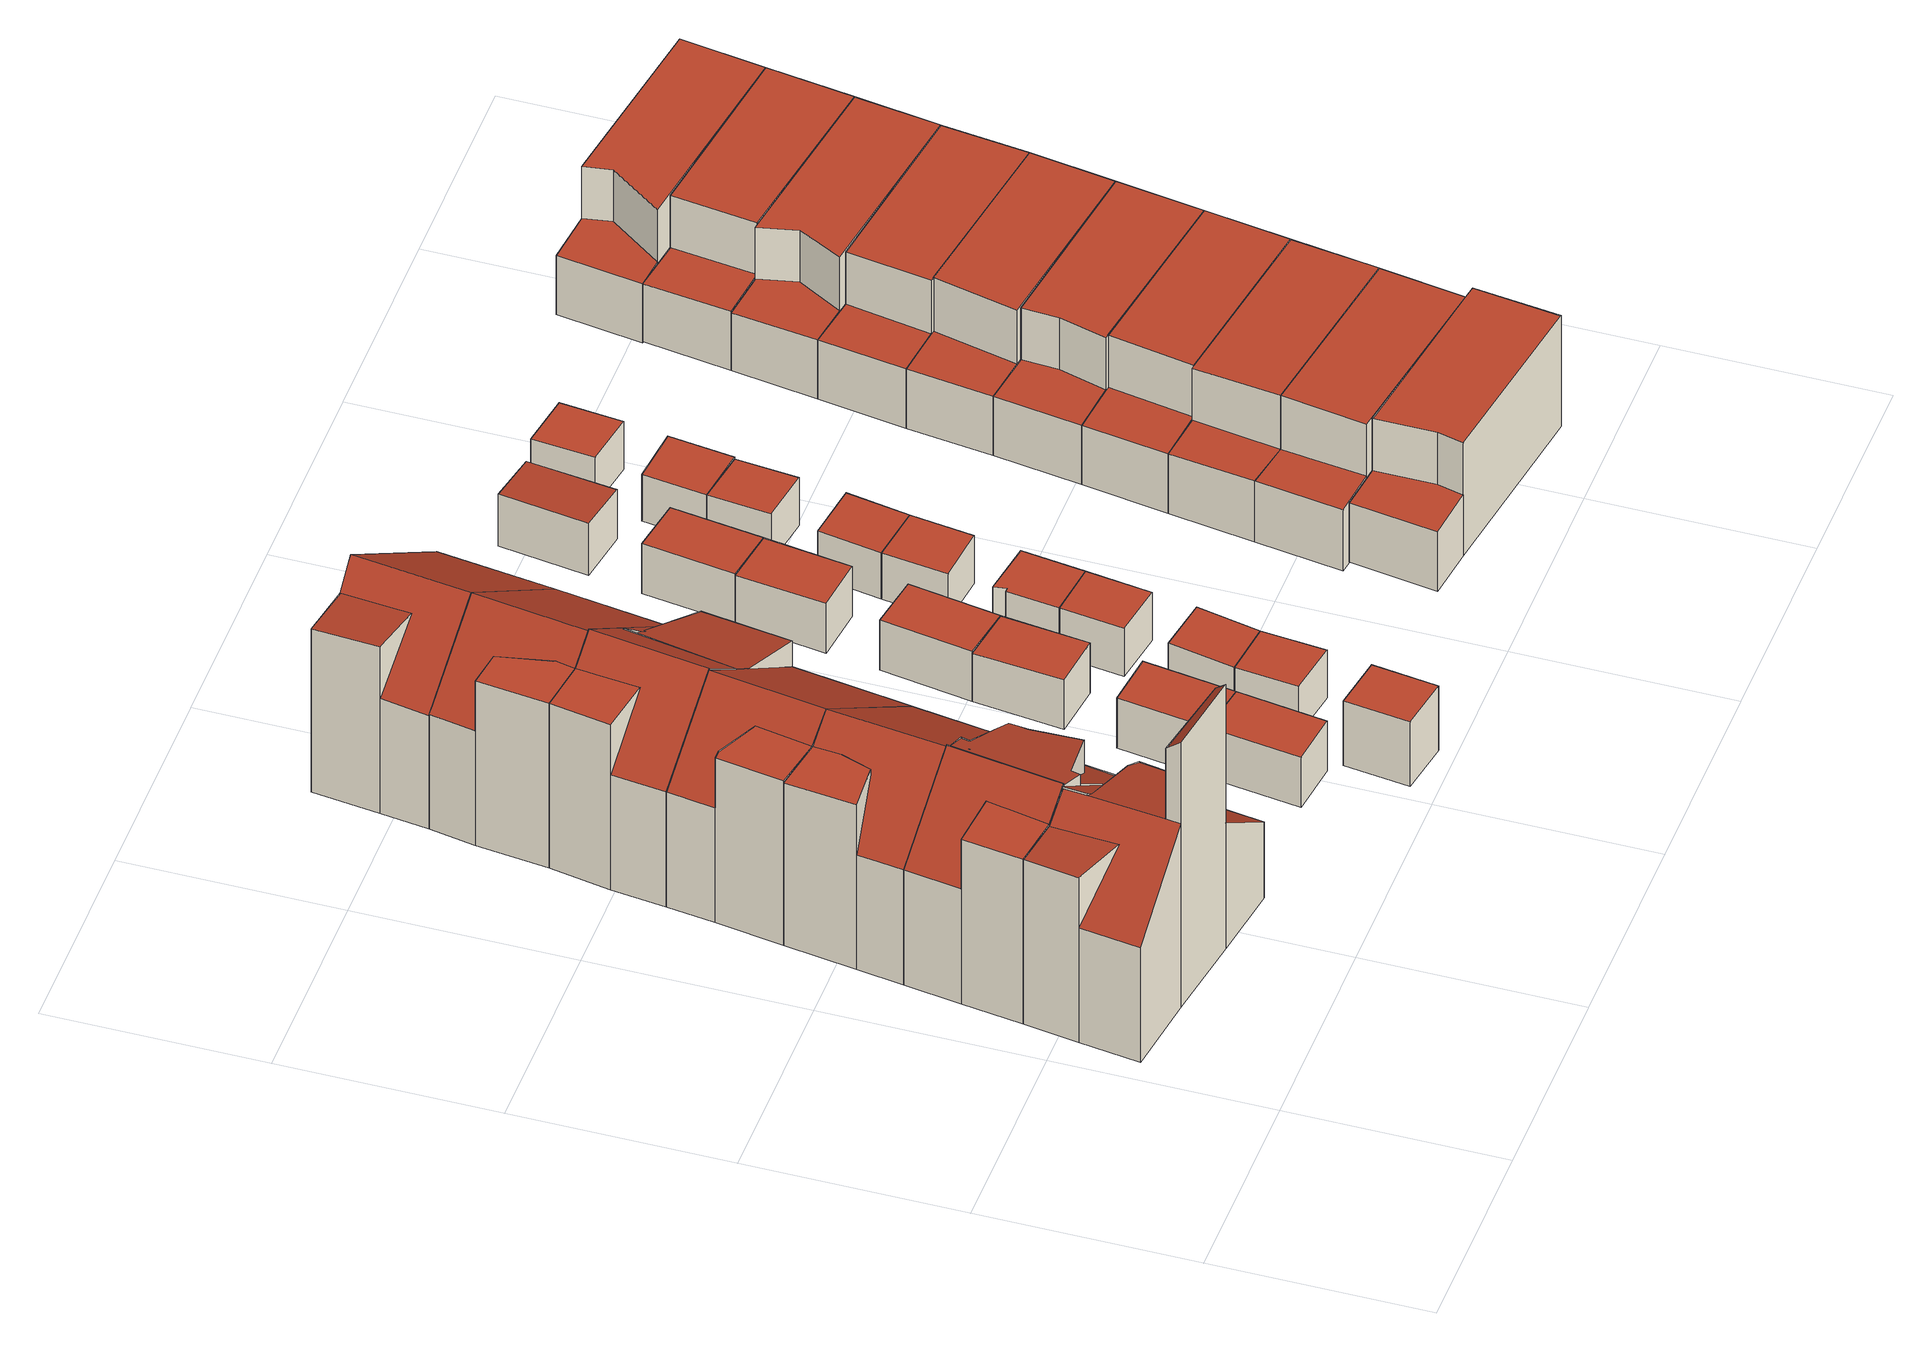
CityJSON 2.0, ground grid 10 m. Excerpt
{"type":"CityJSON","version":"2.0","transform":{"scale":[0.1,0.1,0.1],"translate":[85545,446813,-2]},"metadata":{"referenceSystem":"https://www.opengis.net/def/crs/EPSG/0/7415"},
"CityObjects":{
"building1":{"type":"Building","attributes":{"b3_bag_bag_overlap":0,"b3_bouwlagen":3,"b3_dak_type":"slanted","b3_h_dak_50p":8.47,"b3_h_dak_70p":8.72,"b3_h_dak_max":13.96,"b3_h_dak_min":3.79,"b3_h_maaiveld":-0.29,"b3_kas_warenhuis":false,"b3_mutatie_ahn3_ahn4":false,"b3_opp_buitenmuur":102.21,"b3_opp_dak_plat":0,"b3_opp_dak_schuin":84.31,"b3_opp_grond":61.73,"b3_opp_scheidingsmuur":195.59,"b3_reconstructie_onvolledig":false,"b3_rmse_lod12":2.25,"b3_rmse_lod13":0.956,"b3_rmse_lod22":0.16,"b3_val3dity_lod12":"[]","b3_val3dity_lod13":"[]","b3_val3dity_lod22":"[]","b3_volume_lod12":551.89,"b3_volume_lod13":514.55,"b3_volume_lod22":490.91,"geconstateerd":false,"oorspronkelijkbouwjaar":2006,"status":"Pand in gebruik"},"children":["building1-1"]},
"building1-1":{"type":"BuildingPart","parents":["building1"],"geometry":[{"type":"Solid","lod":"2.2","boundaries":[[[[0,1,2,3,4,5,6,7,8]],[[9,0,8,10]],[[11,12,2,1,13,14]],[[15,16,12,11]],[[17,3,2,12]],[[18,5,4,19,20]],[[21,6,5,18]],[[22,23,24,25]],[[26,27,28]],[[25,24,28]],[[14,13,29,30,31]],[[31,30,16,15]],[[19,4,3,17]],[[20,19,32]],[[10,8,7,23,22]],[[23,7,6,21]],[[13,1,0,9]],[[30,29,33,34]],[[34,33,27,26]],[[31,15,11,14]],[[32,21,18,20]],[[16,24,23,21,32,19,17,12]],[[27,33,29,13,9,10,22,25,28]],[[34,26,28,24,16,30]]]],"semantics":{"surfaces":[{"type":"GroundSurface"},{"type":"WallSurface","on_footprint_edge":true},{"type":"WallSurface","on_footprint_edge":false},{"type":"RoofSurface"}],"values":[[0,1,1,2,1,1,1,2,2,2,2,2,1,2,1,1,1,2,2,3,3,3,3,3]]}}]},
"building2":{"type":"Building","attributes":{"b3_bag_bag_overlap":0,"b3_bouwlagen":3,"b3_dak_type":"slanted","b3_h_dak_50p":8.28,"b3_h_dak_70p":8.61,"b3_h_dak_max":9.92,"b3_h_dak_min":3.77,"b3_h_maaiveld":-0.296,"b3_kas_warenhuis":false,"b3_mutatie_ahn3_ahn4":false,"b3_opp_buitenmuur":80.39,"b3_opp_dak_plat":7.45,"b3_opp_dak_schuin":83.57,"b3_opp_grond":61.68,"b3_opp_scheidingsmuur":171.07,"b3_reconstructie_onvolledig":false,"b3_rmse_lod12":2.08,"b3_rmse_lod13":0.973,"b3_rmse_lod22":0.0802,"b3_val3dity_lod12":"[]","b3_val3dity_lod13":"[]","b3_val3dity_lod22":"[]","b3_volume_lod12":548.23,"b3_volume_lod13":501.52,"b3_volume_lod22":477.18,"geconstateerd":false,"oorspronkelijkbouwjaar":2006,"status":"Pand in gebruik"},"children":["building2-1"]},
"building2-1":{"type":"BuildingPart","parents":["building2"],"geometry":[{"type":"Solid","lod":"2.2","boundaries":[[[[5,35,36,37,38,39,8,40,41,6]],[[42,8,39,43]],[[44,45,46,47]],[[18,5,6,48]],[[49,50,51]],[[52,53,37,36,54]],[[55,56,38,37,53]],[[57,41,40,58,59]],[[48,6,41,57,60]],[[61,62,56,55]],[[54,36,35,49]],[[50,49,35,5,18]],[[59,58,63,64]],[[58,40,8,42]],[[64,63,45,44]],[[47,46,65,66]],[[66,65,62,61]],[[43,39,38,56]],[[60,57,53,52]],[[50,18,48,51]],[[60,52,54,49,51,48]],[[43,56,62,65,46,45,63,58,42]],[[53,57,59,64,44,47,66,61,55]]]],"semantics":{"surfaces":[{"type":"GroundSurface"},{"type":"WallSurface","on_footprint_edge":true},{"type":"WallSurface","on_footprint_edge":false},{"type":"RoofSurface"}],"values":[[0,1,2,1,2,1,1,1,1,2,1,1,2,1,2,2,2,1,2,3,3,3,3]]}}]},
"building3":{"type":"Building","attributes":{"b3_bag_bag_overlap":0,"b3_bouwlagen":3,"b3_dak_type":"slanted","b3_h_dak_50p":7.6,"b3_h_dak_70p":8.52,"b3_h_dak_max":9.86,"b3_h_dak_min":3.77,"b3_h_maaiveld":-0.303,"b3_kas_warenhuis":false,"b3_mutatie_ahn3_ahn4":false,"b3_opp_buitenmuur":68.36,"b3_opp_dak_plat":7.44,"b3_opp_dak_schuin":68.47,"b3_opp_grond":61.73,"b3_opp_scheidingsmuur":171.27,"b3_reconstructie_onvolledig":false,"b3_rmse_lod12":2.1,"b3_rmse_lod13":2.1,"b3_rmse_lod22":0.0427,"b3_val3dity_lod12":"[]","b3_val3dity_lod13":"[]","b3_val3dity_lod22":"[]","b3_volume_lod12":544.84,"b3_volume_lod13":544.84,"b3_volume_lod22":464.62,"geconstateerd":false,"oorspronkelijkbouwjaar":2006,"status":"Pand in gebruik"},"children":["building3-1"]},
"building3-1":{"type":"BuildingPart","parents":["building3"],"geometry":[{"type":"Solid","lod":"2.2","boundaries":[[[[36,67,68,69,70,71,39,37]],[[72,39,71,73]],[[73,71,70,74]],[[75,67,36,54]],[[76,75,77,78]],[[54,36,37,79]],[[79,37,39,72]],[[78,77,80]],[[81,68,67,75,76]],[[82,69,68,81]],[[74,70,69,82]],[[79,72,73,74]],[[82,81,76,78,80]],[[74,82,80,77,75,54,79]]]],"semantics":{"surfaces":[{"type":"GroundSurface"},{"type":"WallSurface","on_footprint_edge":true},{"type":"WallSurface","on_footprint_edge":false},{"type":"RoofSurface"}],"values":[[0,1,1,1,2,1,1,2,1,1,1,3,3,3]]}}]},
"building4":{"type":"Building","attributes":{"b3_bag_bag_overlap":0,"b3_bouwlagen":3,"b3_dak_type":"slanted","b3_h_dak_50p":7.58,"b3_h_dak_70p":8.52,"b3_h_dak_max":9.63,"b3_h_dak_min":3.78,"b3_h_maaiveld":-0.304,"b3_kas_warenhuis":false,"b3_mutatie_ahn3_ahn4":false,"b3_opp_buitenmuur":68.06,"b3_opp_dak_plat":7.75,"b3_opp_dak_schuin":71.69,"b3_opp_grond":61.74,"b3_opp_scheidingsmuur":171.23,"b3_reconstructie_onvolledig":false,"b3_rmse_lod12":2.09,"b3_rmse_lod13":2.09,"b3_rmse_lod22":0.0329,"b3_val3dity_lod12":"[]","b3_val3dity_lod13":"[]","b3_val3dity_lod22":"[]","b3_volume_lod12":544.57,"b3_volume_lod13":544.57,"b3_volume_lod22":465.03,"geconstateerd":false,"oorspronkelijkbouwjaar":2006,"status":"Pand in gebruik"},"children":["building4-1"]},
"building4-1":{"type":"BuildingPart","parents":["building4"],"geometry":[{"type":"Solid","lod":"2.2","boundaries":[[[[71,70,69,68,83,84,85,86]],[[73,71,86,87]],[[87,86,85,88]],[[89,90,91]],[[92,68,69,82]],[[93,94,83,68,92]],[[90,89,94,93]],[[95,84,83,94]],[[74,70,71,73]],[[88,85,84,95]],[[82,69,70,74]],[[74,73,87,88]],[[82,91,90,93,92]],[[82,74,88,95,94,89,91]]]],"semantics":{"surfaces":[{"type":"GroundSurface"},{"type":"WallSurface","on_footprint_edge":true},{"type":"WallSurface","on_footprint_edge":false},{"type":"RoofSurface"}],"values":[[0,1,1,2,1,1,2,1,1,1,1,3,3,3]]}}]},
"building5":{"type":"Building","attributes":{"b3_bag_bag_overlap":0,"b3_bouwlagen":3,"b3_dak_type":"slanted","b3_h_dak_50p":7.62,"b3_h_dak_70p":8.52,"b3_h_dak_max":9.94,"b3_h_dak_min":3.82,"b3_h_maaiveld":-0.3,"b3_kas_warenhuis":false,"b3_mutatie_ahn3_ahn4":false,"b3_opp_buitenmuur":82.3,"b3_opp_dak_plat":7.53,"b3_opp_dak_schuin":77.21,"b3_opp_grond":61.76,"b3_opp_scheidingsmuur":170.84,"b3_reconstructie_onvolledig":false,"b3_rmse_lod12":1.81,"b3_rmse_lod13":1.81,"b3_rmse_lod22":0.192,"b3_val3dity_lod12":"[]","b3_val3dity_lod13":"[]","b3_val3dity_lod22":"[]","b3_volume_lod12":544.93,"b3_volume_lod13":544.93,"b3_volume_lod22":477.63,"geconstateerd":false,"oorspronkelijkbouwjaar":2006,"status":"Pand in gebruik"},"children":["building5-1"]},
"building5-1":{"type":"BuildingPart","parents":["building5"],"geometry":[{"type":"Solid","lod":"2.2","boundaries":[[[[96,84,97,98,99,100,101,102,86,103]],[[95,84,96,104]],[[105,100,99,106]],[[104,96,103,107,108]],[[109,101,100,105]],[[110,97,84,95]],[[111,110,112]],[[106,99,98,113]],[[113,98,97,110,111]],[[107,103,86,114]],[[115,116,117]],[[118,119,117]],[[119,102,101,109]],[[114,86,102,119,118]],[[108,107,116,115]],[[113,111,112,106]],[[116,107,114,118,117]],[[104,120,105,106,112,110,95]],[[105,120,104,108,115,117,119,109]]]],"semantics":{"surfaces":[{"type":"GroundSurface"},{"type":"WallSurface","on_footprint_edge":true},{"type":"WallSurface","on_footprint_edge":false},{"type":"RoofSurface"}],"values":[[0,1,1,1,1,1,2,1,1,1,2,2,1,1,2,3,3,3,3]]}}]},
"building6":{"type":"Building","attributes":{"b3_bag_bag_overlap":0,"b3_bouwlagen":3,"b3_dak_type":"slanted","b3_h_dak_50p":7.6,"b3_h_dak_70p":8.52,"b3_h_dak_max":9.9,"b3_h_dak_min":3.81,"b3_h_maaiveld":-0.259,"b3_kas_warenhuis":false,"b3_mutatie_ahn3_ahn4":false,"b3_opp_buitenmuur":68.33,"b3_opp_dak_plat":7.59,"b3_opp_dak_schuin":72.69,"b3_opp_grond":61.76,"b3_opp_scheidingsmuur":170.6,"b3_reconstructie_onvolledig":false,"b3_rmse_lod12":2.05,"b3_rmse_lod13":2.05,"b3_rmse_lod22":0.0464,"b3_val3dity_lod12":"[]","b3_val3dity_lod13":"[]","b3_val3dity_lod22":"[]","b3_volume_lod12":542.26,"b3_volume_lod13":542.26,"b3_volume_lod22":462.88,"geconstateerd":false,"oorspronkelijkbouwjaar":2006,"status":"Pand in gebruik"},"children":["building6-1"]},
"building6-1":{"type":"BuildingPart","parents":["building6"],"geometry":[{"type":"Solid","lod":"2.2","boundaries":[[[[101,100,99,98,121,122,123,124]],[[125,101,124,126]],[[126,124,123,127]],[[113,98,99,106]],[[106,99,100,128]],[[129,130,131]],[[128,100,101,125]],[[127,123,122,132]],[[130,129,133,134]],[[132,122,121,133]],[[134,133,121,98,113]],[[128,125,126,127]],[[132,133,129,131,106,128,127]],[[134,113,106,131,130]]]],"semantics":{"surfaces":[{"type":"GroundSurface"},{"type":"WallSurface","on_footprint_edge":true},{"type":"WallSurface","on_footprint_edge":false},{"type":"RoofSurface"}],"values":[[0,1,1,1,1,2,1,1,2,1,1,3,3,3]]}}]},
"building7":{"type":"Building","attributes":{"b3_bag_bag_overlap":0,"b3_dak_type":"horizontal","b3_h_dak_50p":2.37,"b3_h_dak_70p":2.39,"b3_h_dak_max":2.49,"b3_h_dak_min":2.24,"b3_h_maaiveld":-0.315,"b3_kas_warenhuis":false,"b3_mutatie_ahn3_ahn4":false,"b3_opp_buitenmuur":29.46,"b3_opp_dak_plat":10.61,"b3_opp_dak_schuin":0,"b3_opp_grond":10.61,"b3_opp_scheidingsmuur":6.74,"b3_reconstructie_onvolledig":false,"b3_rmse_lod12":0.0344,"b3_rmse_lod13":0.0344,"b3_rmse_lod22":0.0316,"b3_val3dity_lod12":"[]","b3_val3dity_lod13":"[]","b3_val3dity_lod22":"[]","b3_volume_lod12":28.67,"b3_volume_lod13":28.67,"b3_volume_lod22":28.58,"geconstateerd":false,"oorspronkelijkbouwjaar":2006,"status":"Pand in gebruik"},"children":["building7-1"]},
"building7-1":{"type":"BuildingPart","parents":["building7"],"geometry":[{"type":"Solid","lod":"2.2","boundaries":[[[[135,136,137,138]],[[139,135,138,140]],[[140,138,137,141]],[[141,137,136,142]],[[142,136,135,139]],[[142,139,140,141]]]],"semantics":{"surfaces":[{"type":"GroundSurface"},{"type":"WallSurface","on_footprint_edge":true},{"type":"RoofSurface"}],"values":[[0,1,1,1,1,2]]}}]},
"building8":{"type":"Building","attributes":{"b3_bag_bag_overlap":0,"b3_dak_type":"horizontal","b3_h_dak_50p":2.38,"b3_h_dak_70p":2.39,"b3_h_dak_max":2.47,"b3_h_dak_min":2.19,"b3_h_maaiveld":-0.296,"b3_kas_warenhuis":false,"b3_mutatie_ahn3_ahn4":false,"b3_opp_buitenmuur":29.28,"b3_opp_dak_plat":10.63,"b3_opp_dak_schuin":0,"b3_opp_grond":10.63,"b3_opp_scheidingsmuur":6.74,"b3_reconstructie_onvolledig":false,"b3_rmse_lod12":0.0301,"b3_rmse_lod13":0.0301,"b3_rmse_lod22":0.028,"b3_val3dity_lod12":"[]","b3_val3dity_lod13":"[]","b3_val3dity_lod22":"[]","b3_volume_lod12":28.54,"b3_volume_lod13":28.54,"b3_volume_lod22":28.47,"geconstateerd":false,"oorspronkelijkbouwjaar":2006,"status":"Pand in gebruik"},"children":["building8-1"]},
"building8-1":{"type":"BuildingPart","parents":["building8"],"geometry":[{"type":"Solid","lod":"2.2","boundaries":[[[[138,137,143,144]],[[140,138,144,145]],[[145,144,143,146]],[[146,143,137,141]],[[141,137,138,140]],[[141,140,145,146]]]],"semantics":{"surfaces":[{"type":"GroundSurface"},{"type":"WallSurface","on_footprint_edge":true},{"type":"RoofSurface"}],"values":[[0,1,1,1,1,2]]}}]},
"building9":{"type":"Building","attributes":{"b3_bag_bag_overlap":0,"b3_bouwlagen":3,"b3_dak_type":"slanted","b3_h_dak_50p":7.66,"b3_h_dak_70p":8.53,"b3_h_dak_max":9.88,"b3_h_dak_min":3.79,"b3_h_maaiveld":-0.279,"b3_kas_warenhuis":false,"b3_mutatie_ahn3_ahn4":false,"b3_opp_buitenmuur":68.04,"b3_opp_dak_plat":8.4,"b3_opp_dak_schuin":72.35,"b3_opp_grond":61.77,"b3_opp_scheidingsmuur":170.57,"b3_reconstructie_onvolledig":false,"b3_rmse_lod12":2.06,"b3_rmse_lod13":2.06,"b3_rmse_lod22":0.0436,"b3_val3dity_lod12":"[]","b3_val3dity_lod13":"[]","b3_val3dity_lod22":"[]","b3_volume_lod12":543.17,"b3_volume_lod13":543.17,"b3_volume_lod22":464.07,"geconstateerd":false,"oorspronkelijkbouwjaar":2006,"status":"Pand in gebruik"},"children":["building9-1"]},
"building9-1":{"type":"BuildingPart","parents":["building9"],"geometry":[{"type":"Solid","lod":"2.2","boundaries":[[[[147,148,149,150,124,123,122,151]],[[126,124,150,152]],[[127,123,124,126]],[[153,149,148,154]],[[155,151,122,156]],[[157,147,151,155,158]],[[152,150,149,153]],[[156,122,123,127]],[[158,155,159]],[[154,148,147,157]],[[153,127,126,152]],[[159,155,156,127,153,154]],[[154,157,158,159]]]],"semantics":{"surfaces":[{"type":"GroundSurface"},{"type":"WallSurface","on_footprint_edge":true},{"type":"WallSurface","on_footprint_edge":false},{"type":"RoofSurface"}],"values":[[0,1,1,1,1,1,1,1,2,1,3,3,3]]}}]},
"building10":{"type":"Building","attributes":{"b3_dak_type":"horizontal","b3_h_dak_50p":2.29,"b3_h_dak_70p":2.3,"b3_h_dak_max":2.42,"b3_h_dak_min":2.06,"b3_h_maaiveld":-1.23,"b3_kas_warenhuis":false,"b3_mutatie_ahn3_ahn4":false,"b3_opp_buitenmuur":38.92,"b3_opp_dak_plat":7.61,"b3_opp_dak_schuin":0,"b3_opp_grond":7.61,"b3_opp_scheidingsmuur":0,"b3_reconstructie_onvolledig":false,"b3_rmse_lod12":0.0362,"b3_rmse_lod13":0.0362,"b3_rmse_lod22":0.0341,"b3_val3dity_lod12":"[]","b3_val3dity_lod13":"[]","b3_val3dity_lod22":"[]","b3_volume_lod12":26.83,"b3_volume_lod13":26.83,"b3_volume_lod22":26.76,"geconstateerd":false,"oorspronkelijkbouwjaar":1924,"status":"Pand in gebruik"},"children":["building10-1"]},
"building10-1":{"type":"BuildingPart","parents":["building10"],"geometry":[{"type":"Solid","lod":"2.2","boundaries":[[[[160,161,162,163]],[[164,160,163,165]],[[165,163,162,166]],[[166,162,161,167]],[[167,161,160,164]],[[167,164,165,166]]]],"semantics":{"surfaces":[{"type":"GroundSurface"},{"type":"WallSurface","on_footprint_edge":true},{"type":"RoofSurface"}],"values":[[0,1,1,1,1,2]]}}]},
"building11":{"type":"Building","attributes":{"b3_bag_bag_overlap":0,"b3_dak_type":"horizontal","b3_h_dak_50p":2.25,"b3_h_dak_70p":2.27,"b3_h_dak_max":2.38,"b3_h_dak_min":2.08,"b3_h_maaiveld":-0.306,"b3_kas_warenhuis":false,"b3_mutatie_ahn3_ahn4":false,"b3_opp_buitenmuur":21.73,"b3_opp_dak_plat":7.49,"b3_opp_dak_schuin":0,"b3_opp_grond":7.49,"b3_opp_scheidingsmuur":6.33,"b3_reconstructie_onvolledig":false,"b3_rmse_lod12":0.0458,"b3_rmse_lod13":0.0458,"b3_rmse_lod22":0.0394,"b3_val3dity_lod12":"[]","b3_val3dity_lod13":"[]","b3_val3dity_lod22":"[]","b3_volume_lod12":19.13,"b3_volume_lod13":19.13,"b3_volume_lod22":19.15,"geconstateerd":false,"oorspronkelijkbouwjaar":1924,"status":"Pand in gebruik"},"children":["building11-1"]},
"building11-1":{"type":"BuildingPart","parents":["building11"],"geometry":[{"type":"Solid","lod":"2.2","boundaries":[[[[168,169,170,171]],[[172,168,171,173]],[[173,171,170,174]],[[174,170,169,175]],[[175,169,168,172]],[[175,172,173,174]]]],"semantics":{"surfaces":[{"type":"GroundSurface"},{"type":"WallSurface","on_footprint_edge":true},{"type":"RoofSurface"}],"values":[[0,1,1,1,1,2]]}}]},
"building12":{"type":"Building","attributes":{"b3_bag_bag_overlap":0,"b3_dak_type":"horizontal","b3_h_dak_50p":2.38,"b3_h_dak_70p":2.4,"b3_h_dak_max":2.49,"b3_h_dak_min":2.19,"b3_h_maaiveld":-0.305,"b3_kas_warenhuis":false,"b3_mutatie_ahn3_ahn4":false,"b3_opp_buitenmuur":28.81,"b3_opp_dak_plat":10.34,"b3_opp_dak_schuin":0,"b3_opp_grond":10.34,"b3_opp_scheidingsmuur":6.74,"b3_reconstructie_onvolledig":false,"b3_rmse_lod12":0.0344,"b3_rmse_lod13":0.0344,"b3_rmse_lod22":0.0301,"b3_val3dity_lod12":"[]","b3_val3dity_lod13":"[]","b3_val3dity_lod22":"[]","b3_volume_lod12":27.84,"b3_volume_lod13":27.84,"b3_volume_lod22":27.8,"geconstateerd":false,"oorspronkelijkbouwjaar":2006,"status":"Pand in gebruik"},"children":["building12-1"]},
"building12-1":{"type":"BuildingPart","parents":["building12"],"geometry":[{"type":"Solid","lod":"2.2","boundaries":[[[[176,177,178,179]],[[180,178,177,181]],[[182,179,178,180]],[[183,176,179,182]],[[181,177,176,183]],[[181,183,182,180]]]],"semantics":{"surfaces":[{"type":"GroundSurface"},{"type":"WallSurface","on_footprint_edge":true},{"type":"RoofSurface"}],"values":[[0,1,1,1,1,2]]}}]},
"building13":{"type":"Building","attributes":{"b3_bag_bag_overlap":0,"b3_dak_type":"horizontal","b3_h_dak_50p":2.26,"b3_h_dak_70p":2.31,"b3_h_dak_max":2.39,"b3_h_dak_min":2.07,"b3_h_maaiveld":-0.295,"b3_kas_warenhuis":false,"b3_mutatie_ahn3_ahn4":false,"b3_opp_buitenmuur":21.82,"b3_opp_dak_plat":7.49,"b3_opp_dak_schuin":0,"b3_opp_grond":7.49,"b3_opp_scheidingsmuur":6.33,"b3_reconstructie_onvolledig":false,"b3_rmse_lod12":0.0684,"b3_rmse_lod13":0.0684,"b3_rmse_lod22":0.0496,"b3_val3dity_lod12":"[]","b3_val3dity_lod13":"[]","b3_val3dity_lod22":"[]","b3_volume_lod12":19.44,"b3_volume_lod13":19.44,"b3_volume_lod22":19.21,"geconstateerd":false,"oorspronkelijkbouwjaar":1924,"status":"Pand in gebruik"},"children":["building13-1"]},
"building13-1":{"type":"BuildingPart","parents":["building13"],"geometry":[{"type":"Solid","lod":"2.2","boundaries":[[[[184,185,171,170]],[[173,171,185,186]],[[174,170,171,173]],[[187,184,170,174]],[[186,185,184,187]],[[186,187,174,173]]]],"semantics":{"surfaces":[{"type":"GroundSurface"},{"type":"WallSurface","on_footprint_edge":true},{"type":"RoofSurface"}],"values":[[0,1,1,1,1,2]]}}]},
"building14":{"type":"Building","attributes":{"b3_bag_bag_overlap":0,"b3_dak_type":"horizontal","b3_h_dak_50p":2.38,"b3_h_dak_70p":2.39,"b3_h_dak_max":2.57,"b3_h_dak_min":2.16,"b3_h_maaiveld":-0.3,"b3_kas_warenhuis":false,"b3_mutatie_ahn3_ahn4":false,"b3_opp_buitenmuur":29.83,"b3_opp_dak_plat":10.84,"b3_opp_dak_schuin":0,"b3_opp_grond":10.84,"b3_opp_scheidingsmuur":6.74,"b3_reconstructie_onvolledig":false,"b3_rmse_lod12":0.041,"b3_rmse_lod13":0.041,"b3_rmse_lod22":0.0404,"b3_val3dity_lod12":"[]","b3_val3dity_lod13":"[]","b3_val3dity_lod22":"[]","b3_volume_lod12":29.18,"b3_volume_lod13":29.18,"b3_volume_lod22":29.12,"geconstateerd":false,"oorspronkelijkbouwjaar":2006,"status":"Pand in gebruik"},"children":["building14-1"]},
"building14-1":{"type":"BuildingPart","parents":["building14"],"geometry":[{"type":"Solid","lod":"2.2","boundaries":[[[[188,177,176,189]],[[190,188,189,191]],[[191,189,176,192]],[[192,176,177,181]],[[181,177,188,190]],[[181,190,191,192]]]],"semantics":{"surfaces":[{"type":"GroundSurface"},{"type":"WallSurface","on_footprint_edge":true},{"type":"RoofSurface"}],"values":[[0,1,1,1,1,2]]}}]},
"building15":{"type":"Building","attributes":{"b3_bag_bag_overlap":0,"b3_dak_type":"horizontal","b3_h_dak_50p":2.29,"b3_h_dak_70p":2.3,"b3_h_dak_max":2.39,"b3_h_dak_min":2.18,"b3_h_maaiveld":-0.305,"b3_kas_warenhuis":false,"b3_mutatie_ahn3_ahn4":false,"b3_opp_buitenmuur":21.9,"b3_opp_dak_plat":7.49,"b3_opp_dak_schuin":0,"b3_opp_grond":7.49,"b3_opp_scheidingsmuur":6.54,"b3_reconstructie_onvolledig":false,"b3_rmse_lod12":0.0321,"b3_rmse_lod13":0.0321,"b3_rmse_lod22":0.0297,"b3_val3dity_lod12":"[]","b3_val3dity_lod13":"[]","b3_val3dity_lod22":"[]","b3_volume_lod12":19.48,"b3_volume_lod13":19.48,"b3_volume_lod22":19.4,"geconstateerd":false,"oorspronkelijkbouwjaar":1924,"status":"Pand in gebruik"},"children":["building15-1"]},
"building15-1":{"type":"BuildingPart","parents":["building15"],"geometry":[{"type":"Solid","lod":"2.2","boundaries":[[[[193,194,195,196]],[[197,193,196,198]],[[198,196,195,199]],[[199,195,194,200]],[[200,194,193,197]],[[200,197,198,199]]]],"semantics":{"surfaces":[{"type":"GroundSurface"},{"type":"WallSurface","on_footprint_edge":true},{"type":"RoofSurface"}],"values":[[0,1,1,1,1,2]]}}]},
"building16":{"type":"Building","attributes":{"b3_bag_bag_overlap":0,"b3_dak_type":"horizontal","b3_h_dak_50p":2.28,"b3_h_dak_70p":2.3,"b3_h_dak_max":2.36,"b3_h_dak_min":2.05,"b3_h_maaiveld":-0.307,"b3_kas_warenhuis":false,"b3_mutatie_ahn3_ahn4":false,"b3_opp_buitenmuur":22.17,"b3_opp_dak_plat":7.47,"b3_opp_dak_schuin":0,"b3_opp_grond":7.47,"b3_opp_scheidingsmuur":6.54,"b3_reconstructie_onvolledig":false,"b3_rmse_lod12":0.0409,"b3_rmse_lod13":0.0409,"b3_rmse_lod22":0.039,"b3_val3dity_lod12":"[]","b3_val3dity_lod13":"[]","b3_val3dity_lod22":"[]","b3_volume_lod12":19.41,"b3_volume_lod13":19.41,"b3_volume_lod22":19.33,"geconstateerd":false,"oorspronkelijkbouwjaar":1924,"status":"Pand in gebruik"},"children":["building16-1"]},
"building16-1":{"type":"BuildingPart","parents":["building16"],"geometry":[{"type":"Solid","lod":"2.2","boundaries":[[[[201,202,203,196,195,204]],[[198,196,203,205]],[[206,204,195,199]],[[207,201,204,206]],[[199,195,196,198]],[[205,203,202,208]],[[208,202,201,207]],[[208,207,206,199,198,205]]]],"semantics":{"surfaces":[{"type":"GroundSurface"},{"type":"WallSurface","on_footprint_edge":true},{"type":"RoofSurface"}],"values":[[0,1,1,1,1,1,1,2]]}}]},
"building17":{"type":"Building","attributes":{"b3_bag_bag_overlap":0,"b3_dak_type":"horizontal","b3_h_dak_50p":2.38,"b3_h_dak_70p":2.4,"b3_h_dak_max":2.49,"b3_h_dak_min":2.17,"b3_h_maaiveld":-0.273,"b3_kas_warenhuis":false,"b3_mutatie_ahn3_ahn4":false,"b3_opp_buitenmuur":28.52,"b3_opp_dak_plat":10.38,"b3_opp_dak_schuin":0,"b3_opp_grond":10.37,"b3_opp_scheidingsmuur":6.68,"b3_reconstructie_onvolledig":false,"b3_rmse_lod12":0.0339,"b3_rmse_lod13":0.0339,"b3_rmse_lod22":0.0299,"b3_val3dity_lod12":"[]","b3_val3dity_lod13":"[]","b3_val3dity_lod22":"[]","b3_volume_lod12":27.65,"b3_volume_lod13":27.65,"b3_volume_lod22":27.57,"geconstateerd":false,"oorspronkelijkbouwjaar":2006,"status":"Pand in gebruik"},"children":["building17-1"]},
"building17-1":{"type":"BuildingPart","parents":["building17"],"geometry":[{"type":"Solid","lod":"2.2","boundaries":[[[[209,210,211,212]],[[213,211,210,214]],[[215,212,211,213]],[[216,209,212,215]],[[214,210,209,216]],[[214,216,215,213]]]],"semantics":{"surfaces":[{"type":"GroundSurface"},{"type":"WallSurface","on_footprint_edge":true},{"type":"RoofSurface"}],"values":[[0,1,1,1,1,2]]}}]},
"building18":{"type":"Building","attributes":{"b3_bag_bag_overlap":0,"b3_dak_type":"horizontal","b3_h_dak_50p":2.39,"b3_h_dak_70p":2.4,"b3_h_dak_max":2.49,"b3_h_dak_min":2.18,"b3_h_maaiveld":-0.288,"b3_kas_warenhuis":false,"b3_mutatie_ahn3_ahn4":false,"b3_opp_buitenmuur":29.7,"b3_opp_dak_plat":10.83,"b3_opp_dak_schuin":0,"b3_opp_grond":10.83,"b3_opp_scheidingsmuur":6.68,"b3_reconstructie_onvolledig":false,"b3_rmse_lod12":0.0381,"b3_rmse_lod13":0.0381,"b3_rmse_lod22":0.0353,"b3_val3dity_lod12":"[]","b3_val3dity_lod13":"[]","b3_val3dity_lod22":"[]","b3_volume_lod12":29.05,"b3_volume_lod13":29.05,"b3_volume_lod22":28.96,"geconstateerd":false,"oorspronkelijkbouwjaar":2006,"status":"Pand in gebruik"},"children":["building18-1"]},
"building18-1":{"type":"BuildingPart","parents":["building18"],"geometry":[{"type":"Solid","lod":"2.2","boundaries":[[[[217,210,209,218]],[[219,217,218,220]],[[220,218,209,221]],[[221,209,210,214]],[[214,210,217,219]],[[214,219,220,221]]]],"semantics":{"surfaces":[{"type":"GroundSurface"},{"type":"WallSurface","on_footprint_edge":true},{"type":"RoofSurface"}],"values":[[0,1,1,1,1,2]]}}]},
"building19":{"type":"Building","attributes":{"b3_bag_bag_overlap":0,"b3_dak_type":"horizontal","b3_h_dak_50p":2.25,"b3_h_dak_70p":2.26,"b3_h_dak_max":2.45,"b3_h_dak_min":2.07,"b3_h_maaiveld":-0.293,"b3_kas_warenhuis":false,"b3_mutatie_ahn3_ahn4":false,"b3_opp_buitenmuur":21.58,"b3_opp_dak_plat":7.49,"b3_opp_dak_schuin":0,"b3_opp_grond":7.49,"b3_opp_scheidingsmuur":6.35,"b3_reconstructie_onvolledig":false,"b3_rmse_lod12":0.0397,"b3_rmse_lod13":0.0397,"b3_rmse_lod22":0.0382,"b3_val3dity_lod12":"[]","b3_val3dity_lod13":"[]","b3_val3dity_lod22":"[]","b3_volume_lod12":19.09,"b3_volume_lod13":19.09,"b3_volume_lod22":19.06,"geconstateerd":false,"oorspronkelijkbouwjaar":1924,"status":"Pand in gebruik"},"children":["building19-1"]},
"building19-1":{"type":"BuildingPart","parents":["building19"],"geometry":[{"type":"Solid","lod":"2.2","boundaries":[[[[222,223,224,225]],[[226,222,225,227]],[[227,225,224,228]],[[228,224,223,229]],[[229,223,222,226]],[[229,226,227,228]]]],"semantics":{"surfaces":[{"type":"GroundSurface"},{"type":"WallSurface","on_footprint_edge":true},{"type":"RoofSurface"}],"values":[[0,1,1,1,1,2]]}}]},
"building20":{"type":"Building","attributes":{"b3_bag_bag_overlap":0,"b3_dak_type":"horizontal","b3_h_dak_50p":2.24,"b3_h_dak_70p":2.25,"b3_h_dak_max":2.38,"b3_h_dak_min":2.11,"b3_h_maaiveld":-0.273,"b3_kas_warenhuis":false,"b3_mutatie_ahn3_ahn4":false,"b3_opp_buitenmuur":21.22,"b3_opp_dak_plat":7.47,"b3_opp_dak_schuin":0,"b3_opp_grond":7.46,"b3_opp_scheidingsmuur":6.35,"b3_reconstructie_onvolledig":false,"b3_rmse_lod12":0.0337,"b3_rmse_lod13":0.0337,"b3_rmse_lod22":0.0317,"b3_val3dity_lod12":"[]","b3_val3dity_lod13":"[]","b3_val3dity_lod22":"[]","b3_volume_lod12":18.87,"b3_volume_lod13":18.87,"b3_volume_lod22":18.79,"geconstateerd":false,"oorspronkelijkbouwjaar":1924,"status":"Pand in gebruik"},"children":["building20-1"]},
"building20-1":{"type":"BuildingPart","parents":["building20"],"geometry":[{"type":"Solid","lod":"2.2","boundaries":[[[[230,231,225,224]],[[227,225,231,232]],[[228,224,225,227]],[[233,230,224,228]],[[232,231,230,233]],[[232,233,228,227]]]],"semantics":{"surfaces":[{"type":"GroundSurface"},{"type":"WallSurface","on_footprint_edge":true},{"type":"RoofSurface"}],"values":[[0,1,1,1,1,2]]}}]},
"building21":{"type":"Building","attributes":{"b3_bag_bag_overlap":0,"b3_dak_type":"horizontal","b3_h_dak_50p":2.38,"b3_h_dak_70p":2.41,"b3_h_dak_max":2.66,"b3_h_dak_min":2.32,"b3_h_maaiveld":-0.322,"b3_kas_warenhuis":false,"b3_mutatie_ahn3_ahn4":false,"b3_opp_buitenmuur":29.28,"b3_opp_dak_plat":10.37,"b3_opp_dak_schuin":0,"b3_opp_grond":10.36,"b3_opp_scheidingsmuur":6.82,"b3_reconstructie_onvolledig":false,"b3_rmse_lod12":0.0662,"b3_rmse_lod13":0.0662,"b3_rmse_lod22":0.0587,"b3_val3dity_lod12":"[]","b3_val3dity_lod13":"[]","b3_val3dity_lod22":"[]","b3_volume_lod12":28.24,"b3_volume_lod13":28.24,"b3_volume_lod22":28.25,"geconstateerd":false,"oorspronkelijkbouwjaar":2006,"status":"Pand in gebruik"},"children":["building21-1"]},
"building21-1":{"type":"BuildingPart","parents":["building21"],"geometry":[{"type":"Solid","lod":"2.2","boundaries":[[[[234,235,236,237]],[[238,236,235,239]],[[240,237,236,238]],[[241,234,237,240]],[[239,235,234,241]],[[239,241,240,238]]]],"semantics":{"surfaces":[{"type":"GroundSurface"},{"type":"WallSurface","on_footprint_edge":true},{"type":"RoofSurface"}],"values":[[0,1,1,1,1,2]]}}]},
"building22":{"type":"Building","attributes":{"b3_bag_bag_overlap":0,"b3_dak_type":"horizontal","b3_h_dak_50p":2.25,"b3_h_dak_70p":2.27,"b3_h_dak_max":2.35,"b3_h_dak_min":2.01,"b3_h_maaiveld":-0.279,"b3_kas_warenhuis":false,"b3_mutatie_ahn3_ahn4":false,"b3_opp_buitenmuur":21.42,"b3_opp_dak_plat":7.49,"b3_opp_dak_schuin":0,"b3_opp_grond":7.49,"b3_opp_scheidingsmuur":6.34,"b3_reconstructie_onvolledig":false,"b3_rmse_lod12":0.0448,"b3_rmse_lod13":0.0448,"b3_rmse_lod22":0.04,"b3_val3dity_lod12":"[]","b3_val3dity_lod13":"[]","b3_val3dity_lod22":"[]","b3_volume_lod12":19.01,"b3_volume_lod13":19.01,"b3_volume_lod22":18.94,"geconstateerd":false,"oorspronkelijkbouwjaar":1924,"status":"Pand in gebruik"},"children":["building22-1"]},
"building22-1":{"type":"BuildingPart","parents":["building22"],"geometry":[{"type":"Solid","lod":"2.2","boundaries":[[[[242,243,244,245]],[[246,242,245,247]],[[247,245,244,248]],[[248,244,243,249]],[[249,243,242,246]],[[249,246,247,248]]]],"semantics":{"surfaces":[{"type":"GroundSurface"},{"type":"WallSurface","on_footprint_edge":true},{"type":"RoofSurface"}],"values":[[0,1,1,1,1,2]]}}]},
"building23":{"type":"Building","attributes":{"b3_bag_bag_overlap":0,"b3_dak_type":"horizontal","b3_h_dak_50p":2.24,"b3_h_dak_70p":2.26,"b3_h_dak_max":2.33,"b3_h_dak_min":2.1,"b3_h_maaiveld":-0.305,"b3_kas_warenhuis":false,"b3_mutatie_ahn3_ahn4":false,"b3_opp_buitenmuur":21.67,"b3_opp_dak_plat":7.49,"b3_opp_dak_schuin":0,"b3_opp_grond":7.49,"b3_opp_scheidingsmuur":6.34,"b3_reconstructie_onvolledig":false,"b3_rmse_lod12":0.0342,"b3_rmse_lod13":0.0342,"b3_rmse_lod22":0.0328,"b3_val3dity_lod12":"[]","b3_val3dity_lod13":"[]","b3_val3dity_lod22":"[]","b3_volume_lod12":19.17,"b3_volume_lod13":19.17,"b3_volume_lod22":19.11,"geconstateerd":false,"oorspronkelijkbouwjaar":1924,"status":"Pand in gebruik"},"children":["building23-1"]},
"building23-1":{"type":"BuildingPart","parents":["building23"],"geometry":[{"type":"Solid","lod":"2.2","boundaries":[[[[245,244,250,251]],[[252,245,251,253]],[[253,251,250,254]],[[254,250,244,248]],[[248,244,245,252]],[[248,252,253,254]]]],"semantics":{"surfaces":[{"type":"GroundSurface"},{"type":"WallSurface","on_footprint_edge":true},{"type":"RoofSurface"}],"values":[[0,1,1,1,1,2]]}}]},
"building24":{"type":"Building","attributes":{"b3_bag_bag_overlap":0,"b3_bouwlagen":2,"b3_dak_type":"multiple horizontal","b3_h_dak_50p":5.91,"b3_h_dak_70p":5.94,"b3_h_dak_max":6.11,"b3_h_dak_min":3.07,"b3_h_maaiveld":-0.113,"b3_kas_warenhuis":false,"b3_mutatie_ahn3_ahn4":false,"b3_opp_buitenmuur":52.43,"b3_opp_dak_plat":46.16,"b3_opp_dak_schuin":0,"b3_opp_grond":46.15,"b3_opp_scheidingsmuur":121.53,"b3_reconstructie_onvolledig":false,"b3_rmse_lod12":1.21,"b3_rmse_lod13":1.21,"b3_rmse_lod22":0.0403,"b3_val3dity_lod12":"[]","b3_val3dity_lod13":"[]","b3_val3dity_lod22":"[]","b3_volume_lod12":279.63,"b3_volume_lod13":279.63,"b3_volume_lod22":252.51,"geconstateerd":false,"oorspronkelijkbouwjaar":1924,"status":"Pand in gebruik"},"children":["building24-1"]},
"building24-1":{"type":"BuildingPart","parents":["building24"],"geometry":[{"type":"Solid","lod":"2.2","boundaries":[[[[255,256,257,258,259,260,261]],[[262,255,261,263]],[[263,261,260,264]],[[265,257,256,266]],[[267,268,266,269]],[[270,259,258,271]],[[272,270,268,267]],[[271,258,257,265]],[[264,260,259,270,272]],[[269,266,256,255,262]],[[271,265,266,268,270]],[[269,262,263,264,272,267]]]],"semantics":{"surfaces":[{"type":"GroundSurface"},{"type":"WallSurface","on_footprint_edge":true},{"type":"WallSurface","on_footprint_edge":false},{"type":"RoofSurface"}],"values":[[0,1,1,1,2,1,2,1,1,1,3,3]]}}]},
"building25":{"type":"Building","attributes":{"b3_bag_bag_overlap":0,"b3_dak_type":"horizontal","b3_h_dak_50p":2.24,"b3_h_dak_70p":2.26,"b3_h_dak_max":2.33,"b3_h_dak_min":2.2,"b3_h_maaiveld":-0.321,"b3_kas_warenhuis":false,"b3_mutatie_ahn3_ahn4":false,"b3_opp_buitenmuur":21.74,"b3_opp_dak_plat":7.49,"b3_opp_dak_schuin":0,"b3_opp_grond":7.49,"b3_opp_scheidingsmuur":6.44,"b3_reconstructie_onvolledig":false,"b3_rmse_lod12":0.0288,"b3_rmse_lod13":0.0288,"b3_rmse_lod22":0.0256,"b3_val3dity_lod12":"[]","b3_val3dity_lod13":"[]","b3_val3dity_lod22":"[]","b3_volume_lod12":19.27,"b3_volume_lod13":19.27,"b3_volume_lod22":19.23,"geconstateerd":false,"oorspronkelijkbouwjaar":1924,"status":"Pand in gebruik"},"children":["building25-1"]},
"building25-1":{"type":"BuildingPart","parents":["building25"],"geometry":[{"type":"Solid","lod":"2.2","boundaries":[[[[273,274,275,276]],[[277,273,276,278]],[[278,276,275,279]],[[279,275,274,280]],[[280,274,273,277]],[[280,277,278,279]]]],"semantics":{"surfaces":[{"type":"GroundSurface"},{"type":"WallSurface","on_footprint_edge":true},{"type":"RoofSurface"}],"values":[[0,1,1,1,1,2]]}}]},
"building26":{"type":"Building","attributes":{"b3_bag_bag_overlap":0,"b3_bouwlagen":2,"b3_dak_type":"multiple horizontal","b3_h_dak_50p":5.89,"b3_h_dak_70p":5.93,"b3_h_dak_max":6.11,"b3_h_dak_min":3.04,"b3_h_maaiveld":-0.156,"b3_kas_warenhuis":false,"b3_mutatie_ahn3_ahn4":false,"b3_opp_buitenmuur":51.71,"b3_opp_dak_plat":45.49,"b3_opp_dak_schuin":0,"b3_opp_grond":45.48,"b3_opp_scheidingsmuur":121.98,"b3_reconstructie_onvolledig":false,"b3_rmse_lod12":1.26,"b3_rmse_lod13":1.26,"b3_rmse_lod22":0.0488,"b3_val3dity_lod12":"[]","b3_val3dity_lod13":"[]","b3_val3dity_lod22":"[]","b3_volume_lod12":276.61,"b3_volume_lod13":276.61,"b3_volume_lod22":251.03,"geconstateerd":false,"oorspronkelijkbouwjaar":1924,"status":"Pand in gebruik"},"children":["building26-1"]},
"building26-1":{"type":"BuildingPart","parents":["building26"],"geometry":[{"type":"Solid","lod":"2.2","boundaries":[[[[281,282,283,284,285,286]],[[264,284,283,287]],[[288,289,285,284,264]],[[290,291,289,288]],[[292,281,286,293]],[[293,286,285,289]],[[291,282,281,292]],[[287,283,282,291,290]],[[291,292,293,289]],[[287,290,288,264]]]],"semantics":{"surfaces":[{"type":"GroundSurface"},{"type":"WallSurface","on_footprint_edge":true},{"type":"WallSurface","on_footprint_edge":false},{"type":"RoofSurface"}],"values":[[0,1,1,2,1,1,1,1,3,3]]}}]},
"building27":{"type":"Building","attributes":{"b3_bag_bag_overlap":0,"b3_bouwlagen":2,"b3_dak_type":"multiple horizontal","b3_h_dak_50p":5.87,"b3_h_dak_70p":5.9,"b3_h_dak_max":6.11,"b3_h_dak_min":3.02,"b3_h_maaiveld":-0.153,"b3_kas_warenhuis":false,"b3_mutatie_ahn3_ahn4":false,"b3_opp_buitenmuur":48.45,"b3_opp_dak_plat":45.31,"b3_opp_dak_schuin":0,"b3_opp_grond":45.3,"b3_opp_scheidingsmuur":124.23,"b3_reconstructie_onvolledig":false,"b3_rmse_lod12":1.28,"b3_rmse_lod13":1.28,"b3_rmse_lod22":0.0443,"b3_val3dity_lod12":"[]","b3_val3dity_lod13":"[]","b3_val3dity_lod22":"[]","b3_volume_lod12":274.43,"b3_volume_lod13":274.43,"b3_volume_lod22":248.64,"geconstateerd":false,"oorspronkelijkbouwjaar":1924,"status":"Pand in gebruik"},"children":["building27-1"]},
"building27-1":{"type":"BuildingPart","parents":["building27"],"geometry":[{"type":"Solid","lod":"2.2","boundaries":[[[[294,295,283,282,281,296]],[[287,283,295,297]],[[290,291,282,283,287]],[[298,299,291,290]],[[300,296,281,292]],[[292,281,282,291]],[[297,295,294,299,298]],[[299,294,296,300]],[[297,298,290,287]],[[299,300,292,291]]]],"semantics":{"surfaces":[{"type":"GroundSurface"},{"type":"WallSurface","on_footprint_edge":true},{"type":"WallSurface","on_footprint_edge":false},{"type":"RoofSurface"}],"values":[[0,1,1,2,1,1,1,1,3,3]]}}]},
"building28":{"type":"Building","attributes":{"b3_bag_bag_overlap":0,"b3_bouwlagen":2,"b3_dak_type":"multiple horizontal","b3_h_dak_50p":5.85,"b3_h_dak_70p":5.88,"b3_h_dak_max":6.09,"b3_h_dak_min":2.99,"b3_h_maaiveld":-0.199,"b3_kas_warenhuis":false,"b3_mutatie_ahn3_ahn4":false,"b3_opp_buitenmuur":48.76,"b3_opp_dak_plat":45.31,"b3_opp_dak_schuin":0,"b3_opp_grond":45.31,"b3_opp_scheidingsmuur":123.17,"b3_reconstructie_onvolledig":false,"b3_rmse_lod12":1.28,"b3_rmse_lod13":1.28,"b3_rmse_lod22":0.0482,"b3_val3dity_lod12":"[]","b3_val3dity_lod13":"[]","b3_val3dity_lod22":"[]","b3_volume_lod12":275.67,"b3_volume_lod13":275.67,"b3_volume_lod22":246.87,"geconstateerd":false,"oorspronkelijkbouwjaar":1924,"status":"Pand in gebruik"},"children":["building28-1"]},
"building28-1":{"type":"BuildingPart","parents":["building28"],"geometry":[{"type":"Solid","lod":"2.2","boundaries":[[[[301,302,295,303,296,304]],[[297,295,302,305]],[[306,307,303,295,297]],[[308,309,307,306]],[[310,304,296,300]],[[300,296,303,307]],[[309,301,304,310]],[[305,302,301,309,308]],[[309,310,300,307]],[[305,308,306,297]]]],"semantics":{"surfaces":[{"type":"GroundSurface"},{"type":"WallSurface","on_footprint_edge":true},{"type":"WallSurface","on_footprint_edge":false},{"type":"RoofSurface"}],"values":[[0,1,1,2,1,1,1,1,3,3]]}}]},
"building29":{"type":"Building","attributes":{"b3_bag_bag_overlap":0,"b3_bouwlagen":2,"b3_dak_type":"multiple horizontal","b3_h_dak_50p":5.83,"b3_h_dak_70p":5.86,"b3_h_dak_max":5.98,"b3_h_dak_min":2.96,"b3_h_maaiveld":-0.22,"b3_kas_warenhuis":false,"b3_mutatie_ahn3_ahn4":false,"b3_opp_buitenmuur":49.04,"b3_opp_dak_plat":45.32,"b3_opp_dak_schuin":0,"b3_opp_grond":45.31,"b3_opp_scheidingsmuur":123.07,"b3_reconstructie_onvolledig":false,"b3_rmse_lod12":1.31,"b3_rmse_lod13":1.31,"b3_rmse_lod22":0.0452,"b3_val3dity_lod12":"[]","b3_val3dity_lod13":"[]","b3_val3dity_lod22":"[]","b3_volume_lod12":275.53,"b3_volume_lod13":275.53,"b3_volume_lod22":246.6,"geconstateerd":false,"oorspronkelijkbouwjaar":1924,"status":"Pand in gebruik"},"children":["building29-1"]},
"building29-1":{"type":"BuildingPart","parents":["building29"],"geometry":[{"type":"Solid","lod":"2.2","boundaries":[[[[311,312,313,302,314,304]],[[305,302,313,315]],[[316,317,314,302,305]],[[318,319,317,316]],[[320,311,304,310]],[[310,304,314,317]],[[315,313,312,321,322]],[[322,321,319,318]],[[321,312,311,320]],[[322,318,316,305,315]],[[321,320,310,317,319]]]],"semantics":{"surfaces":[{"type":"GroundSurface"},{"type":"WallSurface","on_footprint_edge":true},{"type":"WallSurface","on_footprint_edge":false},{"type":"RoofSurface"}],"values":[[0,1,1,2,1,1,1,2,1,3,3]]}}]},
"building30":{"type":"Building","attributes":{"b3_bag_bag_overlap":0,"b3_bouwlagen":2,"b3_dak_type":"multiple horizontal","b3_h_dak_50p":5.81,"b3_h_dak_70p":5.84,"b3_h_dak_max":5.97,"b3_h_dak_min":2.93,"b3_h_maaiveld":-0.224,"b3_kas_warenhuis":false,"b3_mutatie_ahn3_ahn4":false,"b3_opp_buitenmuur":48.74,"b3_opp_dak_plat":45.32,"b3_opp_dak_schuin":0,"b3_opp_grond":45.32,"b3_opp_scheidingsmuur":123.1,"b3_reconstructie_onvolledig":false,"b3_rmse_lod12":1.22,"b3_rmse_lod13":1.22,"b3_rmse_lod22":0.0391,"b3_val3dity_lod12":"[]","b3_val3dity_lod13":"[]","b3_val3dity_lod22":"[]","b3_volume_lod12":274.91,"b3_volume_lod13":274.91,"b3_volume_lod22":246.99,"geconstateerd":false,"oorspronkelijkbouwjaar":1924,"status":"Pand in gebruik"},"children":["building30-1"]},
"building30-1":{"type":"BuildingPart","parents":["building30"],"geometry":[{"type":"Solid","lod":"2.2","boundaries":[[[[323,324,325,313,326,311]],[[315,313,325,327]],[[328,329,326,313,315]],[[330,331,329,328]],[[332,323,311,320]],[[320,311,326,329]],[[331,324,323,332]],[[327,325,324,331,330]],[[331,332,320,329]],[[327,330,328,315]]]],"semantics":{"surfaces":[{"type":"GroundSurface"},{"type":"WallSurface","on_footprint_edge":true},{"type":"WallSurface","on_footprint_edge":false},{"type":"RoofSurface"}],"values":[[0,1,1,2,1,1,1,1,3,3]]}}]},
"building31":{"type":"Building","attributes":{"b3_bag_bag_overlap":0,"b3_bouwlagen":2,"b3_dak_type":"multiple horizontal","b3_h_dak_50p":5.79,"b3_h_dak_70p":5.82,"b3_h_dak_max":5.96,"b3_h_dak_min":2.94,"b3_h_maaiveld":-0.241,"b3_kas_warenhuis":false,"b3_mutatie_ahn3_ahn4":false,"b3_opp_buitenmuur":48.91,"b3_opp_dak_plat":45.33,"b3_opp_dak_schuin":0,"b3_opp_grond":45.33,"b3_opp_scheidingsmuur":123.06,"b3_reconstructie_onvolledig":false,"b3_rmse_lod12":1.26,"b3_rmse_lod13":1.26,"b3_rmse_lod22":0.0421,"b3_val3dity_lod12":"[]","b3_val3dity_lod13":"[]","b3_val3dity_lod22":"[]","b3_volume_lod12":274.85,"b3_volume_lod13":274.85,"b3_volume_lod22":247.32,"geconstateerd":false,"oorspronkelijkbouwjaar":1924,"status":"Pand in gebruik"},"children":["building31-1"]},
"building31-1":{"type":"BuildingPart","parents":["building31"],"geometry":[{"type":"Solid","lod":"2.2","boundaries":[[[[333,334,335,325,336,323]],[[327,325,335,337]],[[338,339,336,325,327]],[[340,341,339,338]],[[342,333,323,332]],[[332,323,336,339]],[[337,335,334,341,340]],[[341,334,333,342]],[[337,340,338,327]],[[341,342,332,339]]]],"semantics":{"surfaces":[{"type":"GroundSurface"},{"type":"WallSurface","on_footprint_edge":true},{"type":"WallSurface","on_footprint_edge":false},{"type":"RoofSurface"}],"values":[[0,1,1,2,1,1,1,1,3,3]]}}]},
"building32":{"type":"Building","attributes":{"b3_bag_bag_overlap":0,"b3_bouwlagen":2,"b3_dak_type":"multiple horizontal","b3_h_dak_50p":5.77,"b3_h_dak_70p":5.8,"b3_h_dak_max":5.93,"b3_h_dak_min":2.91,"b3_h_maaiveld":-0.237,"b3_kas_warenhuis":false,"b3_mutatie_ahn3_ahn4":false,"b3_opp_buitenmuur":50.76,"b3_opp_dak_plat":45.34,"b3_opp_dak_schuin":0,"b3_opp_grond":45.33,"b3_opp_scheidingsmuur":122.86,"b3_reconstructie_onvolledig":false,"b3_rmse_lod12":1.26,"b3_rmse_lod13":1.26,"b3_rmse_lod22":0.0633,"b3_val3dity_lod12":"[]","b3_val3dity_lod13":"[]","b3_val3dity_lod22":"[]","b3_volume_lod12":273.72,"b3_volume_lod13":273.72,"b3_volume_lod22":245.51,"geconstateerd":false,"oorspronkelijkbouwjaar":1924,"status":"Pand in gebruik"},"children":["building32-1"]},
"building32-1":{"type":"BuildingPart","parents":["building32"],"geometry":[{"type":"Solid","lod":"2.2","boundaries":[[[[343,344,345,335,346,333]],[[337,335,345,347]],[[348,349,346,335,337]],[[350,351,349,348]],[[352,343,333,342]],[[342,333,346,349]],[[353,354,351,350]],[[347,345,344,354,353]],[[354,344,343,352]],[[347,353,350,348,337]],[[354,352,342,349,351]]]],"semantics":{"surfaces":[{"type":"GroundSurface"},{"type":"WallSurface","on_footprint_edge":true},{"type":"WallSurface","on_footprint_edge":false},{"type":"RoofSurface"}],"values":[[0,1,1,2,1,1,2,1,1,3,3]]}}]},
"building33":{"type":"Building","attributes":{"b3_bag_bag_overlap":0,"b3_bouwlagen":2,"b3_dak_type":"multiple horizontal","b3_h_dak_50p":5.75,"b3_h_dak_70p":5.78,"b3_h_dak_max":5.95,"b3_h_dak_min":2.87,"b3_h_maaiveld":-0.242,"b3_kas_warenhuis":false,"b3_mutatie_ahn3_ahn4":false,"b3_opp_buitenmuur":47.85,"b3_opp_dak_plat":45.35,"b3_opp_dak_schuin":0,"b3_opp_grond":45.34,"b3_opp_scheidingsmuur":122.78,"b3_reconstructie_onvolledig":false,"b3_rmse_lod12":1.3,"b3_rmse_lod13":1.3,"b3_rmse_lod22":0.0433,"b3_val3dity_lod12":"[]","b3_val3dity_lod13":"[]","b3_val3dity_lod22":"[]","b3_volume_lod12":273.14,"b3_volume_lod13":273.14,"b3_volume_lod22":245.17,"geconstateerd":false,"oorspronkelijkbouwjaar":1924,"status":"Pand in gebruik"},"children":["building33-1"]},
"building33-1":{"type":"BuildingPart","parents":["building33"],"geometry":[{"type":"Solid","lod":"2.2","boundaries":[[[[345,355,343,356,357,358]],[[347,345,358,359]],[[359,358,357,360,361]],[[361,360,362,363]],[[364,356,343,365]],[[365,343,355,362]],[[363,362,355,345,347]],[[360,357,356,364]],[[363,347,359,361]],[[360,364,365,362]]]],"semantics":{"surfaces":[{"type":"GroundSurface"},{"type":"WallSurface","on_footprint_edge":true},{"type":"WallSurface","on_footprint_edge":false},{"type":"RoofSurface"}],"values":[[0,1,1,2,1,1,1,1,3,3]]}}]},
"building34":{"type":"Building","attributes":{"b3_bag_bag_overlap":0,"b3_bouwlagen":2,"b3_dak_type":"multiple horizontal","b3_h_dak_50p":5.74,"b3_h_dak_70p":5.77,"b3_h_dak_max":5.94,"b3_h_dak_min":2.89,"b3_h_maaiveld":-0.287,"b3_kas_warenhuis":false,"b3_mutatie_ahn3_ahn4":false,"b3_opp_buitenmuur":52.55,"b3_opp_dak_plat":45.35,"b3_opp_dak_schuin":0,"b3_opp_grond":45.35,"b3_opp_scheidingsmuur":123.53,"b3_reconstructie_onvolledig":false,"b3_rmse_lod12":1.27,"b3_rmse_lod13":1.27,"b3_rmse_lod22":0.0804,"b3_val3dity_lod12":"[]","b3_val3dity_lod13":"[]","b3_val3dity_lod22":"[]","b3_volume_lod12":274.73,"b3_volume_lod13":274.73,"b3_volume_lod22":248.96,"geconstateerd":false,"oorspronkelijkbouwjaar":1924,"status":"Pand in gebruik"},"children":["building34-1"]},
"building34-1":{"type":"BuildingPart","parents":["building34"],"geometry":[{"type":"Solid","lod":"2.2","boundaries":[[[[366,367,368,369,370,371]],[[359,369,368,372]],[[373,374,370,369,359]],[[375,376,374,373]],[[377,366,371,364]],[[364,371,370,374]],[[378,379,376,375]],[[372,368,367,379,378]],[[379,367,366,377]],[[372,378,375,373,359]],[[379,377,364,374,376]]]],"semantics":{"surfaces":[{"type":"GroundSurface"},{"type":"WallSurface","on_footprint_edge":true},{"type":"WallSurface","on_footprint_edge":false},{"type":"RoofSurface"}],"values":[[0,1,1,2,1,1,2,1,1,3,3]]}}]}
},
"vertices":[
[114,44,17],[79,49,17],[39,55,17],[1,60,17],[5,88,17],[9,113,17],[34,110,17],[45,108,17],[122,97,17],[114,44,58],[122,97,58],[39,55,160],[39,55,116],[79,49,85],[79,49,160],[40,62,154],[40,62,116],[1,60,79],[9,113,106],[5,88,79],[5,88,106],[34,110,104],[45,108,117],[45,108,116],[44,97,116],[44,97,117],[82,92,102],[82,92,88],[48,96,114],[81,54,85],[81,54,101],[81,54,155],[31,79,105],[88,89,83],[88,89,100],
[13,141,17],[17,167,17],[55,161,17],[68,159,17],[130,150,17],[62,106,17],[47,108,17],[122,97,57],[130,150,57],[95,115,99],[95,115,81],[92,138,86],[92,138,101],[34,110,105],[13,141,79],[13,141,106],[40,139,105],[55,161,117],[55,161,115],[17,167,79],[68,159,111],[68,159,107],[47,108,116],[62,106,105],[62,106,110],[47,108,117],[67,155,111],[67,155,106],[63,110,105],[63,110,110],[94,147,85],[94,147,100],
[20,188,17],[25,221,17],[50,217,17],[62,215,17],[138,203,17],[130,150,58],[138,203,58],[62,215,116],[20,188,79],[20,188,106],[44,190,102],[44,190,105],[55,161,116],[49,204,105],[25,221,105],[50,217,105],
[30,252,17],[33,274,17],[70,268,17],[146,257,17],[146,257,58],[70,268,116],[34,252,84],[34,252,106],[55,243,105],[25,221,106],[30,252,106],[30,252,79],[33,274,79],
[71,268,17],[36,299,17],[41,327,17],[66,324,17],[78,322,17],[154,310,17],[152,298,17],[95,264,17],[71,268,116],[78,322,117],[66,324,105],[95,264,93],[95,264,97],[154,310,59],[36,299,79],[36,299,106],[63,295,105],[41,327,106],[146,257,72],[105,316,97],[105,316,92],[116,312,87],[152,298,72],[152,298,59],[72,275,116],
[45,360,17],[49,381,17],[86,375,17],[162,364,17],[154,310,58],[162,364,58],[86,375,116],[78,322,116],[63,358,96],[63,358,105],[68,333,105],[49,381,79],[45,360,79],[45,360,106],
[197,44,17],[172,47,17],[178,89,17],[203,85,17],[197,44,44],[203,85,44],[178,89,44],[172,47,44],
[184,130,17],[209,127,17],[209,127,44],[184,130,44],
[56,434,17],[82,430,17],[93,429,17],[169,417,17],[52,403,17],[169,417,58],[93,429,116],[82,430,104],[52,403,79],[49,381,78],[56,434,105],[52,403,107],[78,398,105],
[233,8,8],[208,12,8],[212,42,8],[237,38,8],[233,8,43],[237,38,43],[212,42,43],[208,12,43],
[240,58,17],[215,62,17],[219,91,17],[244,88,17],[240,58,43],[244,88,42],[219,91,42],[215,62,43],
[193,195,17],[218,191,17],[213,151,17],[188,154,17],[213,151,44],[218,191,44],[188,154,44],[193,195,43],
[224,121,17],[249,117,17],[249,117,43],[224,121,43],
[225,233,17],[200,237,17],[225,233,44],[200,237,44],[193,195,44],
[252,137,17],[227,141,17],[231,170,17],[256,167,17],[252,137,43],[256,167,43],[231,170,43],[227,141,43],
[236,194,17],[235,200,17],[260,196,17],[234,194,17],[260,196,43],[234,194,43],[236,194,43],[235,200,43],
[209,302,17],[234,298,17],[228,258,17],[203,261,17],[228,258,44],[234,298,44],[203,261,44],[209,302,43],
[240,340,17],[215,344,17],[240,340,44],[215,344,44],[209,302,44],
[263,217,17],[238,220,17],[242,250,17],[267,246,17],[263,217,43],[267,246,43],[242,250,42],[238,220,42],
[247,279,17],[272,275,17],[272,275,43],[247,279,42],
[225,409,17],[250,405,17],[244,364,17],[219,368,17],[244,364,44],[250,405,43],[219,368,45],[225,409,45],
[275,296,17],[250,300,17],[254,329,17],[279,325,17],[275,296,43],[279,325,42],[254,329,42],[250,300,43],
[258,358,17],[283,355,17],[279,325,43],[283,355,43],[258,358,42],
[428,19,19],[339,32,19],[315,35,19],[321,75,19],[342,72,19],[428,60,19],[434,59,19],[428,19,79],[434,59,78],[428,60,78],[315,35,51],[339,32,52],[342,44,80],[342,44,52],[339,32,80],[342,72,52],[321,75,51],[342,72,80],
[286,375,17],[261,379,17],[265,408,17],[290,404,17],[286,375,43],[290,404,42],[265,408,42],[261,379,43],
[322,116,18],[344,112,18],[434,99,18],[428,60,18],[338,73,18],[316,76,18],[434,99,78],[338,73,80],[338,73,52],[344,112,80],[344,112,51],[322,116,51],[316,76,51],
[350,152,18],[440,139,18],[328,155,18],[440,139,78],[350,152,79],[350,152,51],[328,155,50],
[359,191,18],[446,178,18],[352,152,18],[334,194,18],[446,178,78],[352,152,79],[352,152,51],[359,191,79],[359,191,51],[334,194,50],
[340,234,18],[364,230,18],[452,218,18],[357,191,18],[452,218,78],[357,191,79],[357,191,51],[363,213,79],[363,213,51],[340,234,50],[364,230,51],[364,230,79],
[345,273,18],[371,270,18],[458,257,18],[362,231,18],[458,257,78],[362,231,79],[362,231,50],[371,270,79],[371,270,50],[345,273,50],
[351,313,18],[376,309,18],[464,297,18],[369,270,18],[464,297,77],[369,270,79],[369,270,50],[376,309,78],[376,309,50],[351,313,50],
[357,352,18],[379,349,18],[470,336,18],[371,310,18],[470,336,77],[371,310,79],[371,310,50],[383,331,78],[383,331,50],[357,352,49],[379,349,78],[379,349,50],
[382,349,18],[363,392,18],[387,388,18],[476,376,18],[476,376,77],[387,388,50],[387,388,78],[382,349,50],[382,349,78],[363,392,49],[357,352,50],
[369,431,17],[393,428,17],[482,415,17],[476,376,17],[377,390,17],[363,392,17],[482,415,77],[377,390,78],[377,390,50],[395,415,78],[395,415,50],[369,431,49],[393,428,78],[393,428,50]
]}
